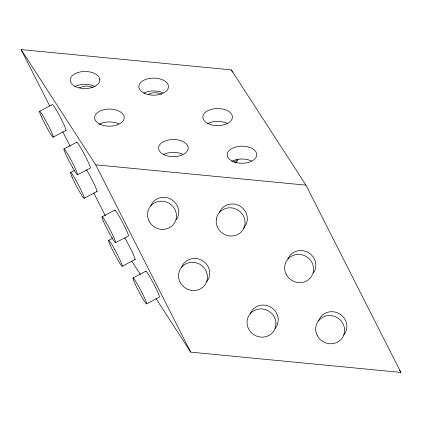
<?xml version="1.0" encoding="UTF-8"?>
<svg xmlns="http://www.w3.org/2000/svg" width="422" height="422" viewBox="0 0 422 422"><rect width="100%" height="100%" fill="white"/><g stroke="black" fill="none" stroke-linecap="round" stroke-linejoin="round"><path stroke-width="0.63" d="M39.504 111.334L52.312 104.619A14.654 1.129 62.3 0 1 60.462 117.522A14.654 1.129 62.3 0 1 65.705 130.377M53.23 137.097L66.043 130.382M64.038 148.866L76.851 142.151M70.5 172.466L74.573 170.33M77.421 174.819L90.229 168.104A14.654 1.129 62.3 0 0 84.231 154.019A14.654 1.129 62.3 0 0 76.667 142.441M84.226 198.229L97.034 191.514M102.119 216.792L114.926 210.082M108.639 240.297L112.711 238.161M115.501 242.745A14.654 1.129 62.3 0 0 109.799 229.225A14.654 1.129 62.3 0 0 101.945 216.887A14.654 1.129 62.3 0 0 109.013 232.559L110.786 235.745A14.654 1.129 62.3 0 0 114.863 242.149L115.501 242.745L128.309 236.03A14.654 1.129 62.3 0 0 122.311 221.946A14.654 1.129 62.3 0 0 114.747 210.367M122.243 266.256L135.051 259.541M133.046 277.913L133.6 278.346A14.654 1.129 62.3 0 1 143.295 295.31A14.654 1.129 62.3 0 1 145.4 302.69A14.654 1.129 62.3 0 1 135.335 284.433L134.133 281.738A14.654 1.129 62.3 0 1 133.046 277.913L145.854 271.198L146.408 271.631A14.654 1.129 62.3 0 1 154.742 285.852A14.654 1.129 62.3 0 1 159.374 297.178L146.561 303.893M49.675 105.933L21.1 49.574L231.309 69.883L305.945 185.147L400.9 372.426L190.691 352.117L156.05 298.623M21.1 49.574L95.736 164.838L305.945 185.147M399.47 370.221L400.9 372.426M131.764 261.118L140.336 274.353M231.309 69.883L232.501 72.231M95.736 164.838L190.691 352.117M62.772 131.764L70.216 146.445M93.726 192.822L105.336 215.716M318.631 320.831A14.654 13.947 30.5 0 1 339.219 313.662A14.654 13.947 30.5 0 1 343.761 335.026M207.255 123.815A14.802 8.545 0 0 1 227.041 123.314M231.615 161.441A14.802 8.545 0 0 1 251.406 160.94M163.567 154.505A14.802 8.545 0 0 1 182.789 154.31M143.87 93.072A14.802 8.545 0 0 1 163.087 92.877M99.043 124.374A14.802 8.545 0 0 1 118.835 123.873M86.457 169.713A14.654 1.129 62.3 0 1 94.386 184.551A14.654 1.129 62.3 0 1 96.701 191.509M287.846 259.129A14.654 13.947 30.5 0 1 307.944 252.377A14.654 13.947 30.5 0 1 313.499 272.923M79.468 87.897A14.802 14.084 30.5 0 1 92.924 87.475M148.085 94.528A14.802 14.084 30.5 0 1 161.547 94.106M237.839 159.189A14.802 14.084 30.5 0 1 233.904 162.159M237.987 159.194A14.802 14.084 30.5 0 1 235.798 162.881M181.497 267.59A14.654 13.947 30.5 0 1 202.085 260.427A14.654 13.947 30.5 0 1 206.627 281.785M150.712 205.889A14.654 13.947 30.5 0 1 170.81 199.137A14.654 13.947 30.5 0 1 176.364 219.688M219.255 212.709A14.654 13.947 30.5 0 1 240.614 206.474A14.654 13.947 30.5 0 1 243.141 228.46M274.97 328.596A14.654 13.947 30.5 0 0 277.792 323.257L278.24 319.612A14.654 13.947 30.5 0 0 273.867 309.5L270.84 307.169A14.654 13.947 30.5 0 0 250.098 313.957M145.759 271.652A14.654 1.129 62.3 0 1 145.854 271.198M124.733 237.971A14.654 1.129 62.3 0 1 125.703 239.601L127.444 242.676A14.654 1.129 62.3 0 1 132.508 252.578L133.758 255.352A14.654 1.129 62.3 0 1 134.565 259.24M74.594 86.795A14.802 8.545 0 0 1 94.966 86.494M216.354 218.902L216.196 222.579A14.654 13.947 30.5 0 0 221.344 232.364L224.536 234.468A14.654 13.947 30.5 0 0 244.232 227.279A14.654 13.947 30.5 0 0 234.321 208.426A14.654 13.947 30.5 0 0 216.354 218.902M275.983 323.452L275.534 327.097A14.654 13.947 30.5 0 1 256.734 336.155A14.654 13.947 30.5 0 1 248.31 316.669A14.654 13.947 30.5 0 1 268.582 311.009L271.61 313.34A14.654 13.947 30.5 0 1 275.983 323.452M99.835 79.573L99.529 81.794A14.802 8.545 0 0 1 93.109 87.185L89.617 88.145A14.802 8.545 0 0 1 70.632 81.931A14.802 8.545 0 0 1 83.007 71.55A14.802 8.545 0 0 1 99.835 79.573M114.636 249.386L112.896 246.311A14.654 1.129 62.3 0 0 109.298 242.961A14.654 1.129 62.3 0 0 119.057 262.036A14.654 1.129 62.3 0 0 120.95 262.067L119.695 259.293A14.654 1.129 62.3 0 0 114.636 249.386M72.705 167.819L70.938 164.627A14.654 1.129 62.3 0 1 66.017 154.842L64.882 152.247A14.654 1.129 62.3 0 1 67.641 153.951A14.654 1.129 62.3 0 1 77.12 172.809A14.654 1.129 62.3 0 1 72.705 167.819M317.207 335.479A14.654 13.947 30.5 0 0 342.237 337.895A14.654 13.947 30.5 0 0 330.932 315.598A14.654 13.947 30.5 0 0 317.207 335.479M208.215 123.678A14.802 8.545 0 0 0 232.227 118.492A14.802 8.545 0 0 0 212.445 109.076A14.802 8.545 0 0 0 208.215 123.678M232.575 161.304A14.802 8.545 0 0 0 256.592 156.119A14.802 8.545 0 0 0 236.811 146.703A14.802 8.545 0 0 0 232.575 161.304M163.958 154.674A14.802 8.545 0 0 0 187.969 149.488A14.802 8.545 0 0 0 168.193 140.072A14.802 8.545 0 0 0 163.958 154.674M144.261 93.236A14.802 8.545 0 0 0 168.272 88.056A14.802 8.545 0 0 0 148.491 78.64A14.802 8.545 0 0 0 144.261 93.236M100.003 124.232A14.802 8.545 0 0 0 124.015 119.051A14.802 8.545 0 0 0 104.234 109.636A14.802 8.545 0 0 0 100.003 124.232M41.235 116.293A14.654 1.129 62.3 0 0 52.898 137.092A14.654 1.129 62.3 0 0 44.969 119.262A14.654 1.129 62.3 0 0 41.235 116.293M72.231 177.425A14.654 1.129 62.3 0 0 83.888 198.224A14.654 1.129 62.3 0 0 75.965 180.394A14.654 1.129 62.3 0 0 72.231 177.425M180.073 282.239A14.654 13.947 30.5 0 0 205.103 284.66A14.654 13.947 30.5 0 0 193.798 262.357A14.654 13.947 30.5 0 0 180.073 282.239M149.077 221.107A14.654 13.947 30.5 0 0 174.107 223.528A14.654 13.947 30.5 0 0 162.802 201.225A14.654 13.947 30.5 0 0 149.077 221.107M286.211 274.347A14.654 13.947 30.5 0 0 311.241 276.763A14.654 13.947 30.5 0 0 299.936 254.461A14.654 13.947 30.5 0 0 286.211 274.347"/></g></svg>
